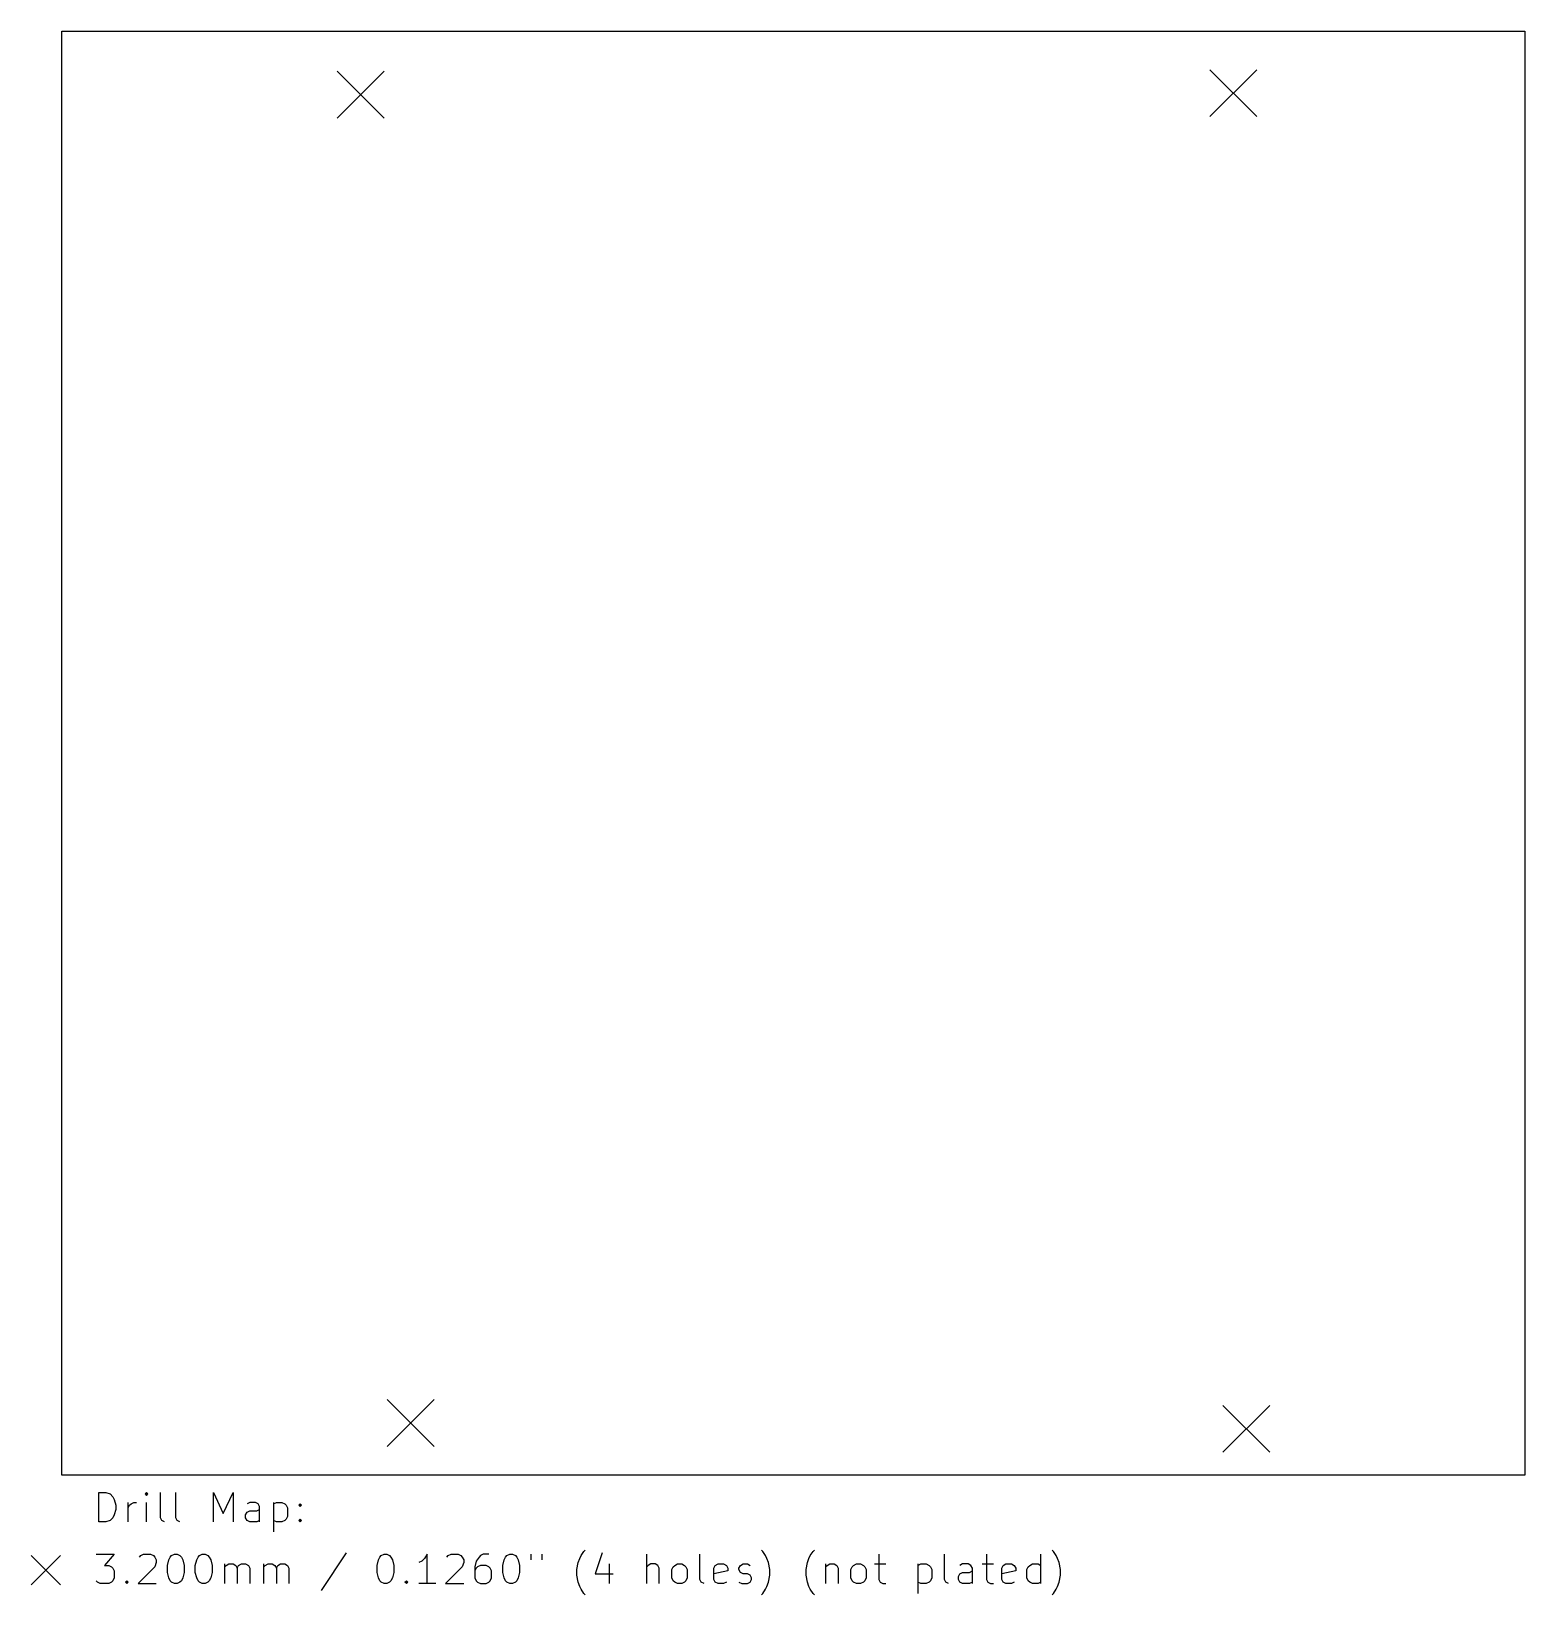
# Model space of a CAD drawing. Extents: x 123 to 225, y -166 to -59.
import ezdxf

# ---------------------------------------------------------------- set-up
doc = ezdxf.new("R2010")
doc.units = 0
doc.layers.add('BLACK', color=7, linetype='CONTINUOUS')

msp = doc.modelspace()

# ---------------------------------------------------------------- linework, layer by layer
at = {"layer": 'BLACK', "linetype": 'CONTINUOUS'}
for p, q in [((125.07, -59.2325), (224.765, -59.2325)), ((125.07, -157.6575), (125.07, -59.2325)), ((224.765, -59.2325), (224.765, -157.6575)), ((143.85, -61.95), (147.05, -65.15)), ((147.05, -61.95), (143.85, -65.15)), ((203.3, -61.85), (206.5, -65.05)), ((206.5, -61.85), (203.3, -65.05)), ((147.25, -152.5), (150.45, -155.7)), ((150.45, -152.5), (147.25, -155.7)), ((204.2, -152.9), (207.4, -156.1)), ((207.4, -152.9), (204.2, -156.1)), ((224.765, -157.6575), (125.07, -157.6575)), ((127.602768, -160.847338), (127.602768, -158.847338)), ((127.602768, -158.847338), (128.078958, -158.847338)), ((128.078958, -158.847338), (128.364673, -158.942576)), ((128.364673, -158.942576), (128.555149, -159.133052)), ((128.555149, -159.133052), (128.650387, -159.323528)), ((128.650387, -159.323528), (128.745625, -159.70448)), ((128.745625, -159.70448), (128.745625, -159.990195)), ((129.602768, -160.847338), (129.602768, -159.514004)), ((129.602768, -159.894957), (129.698006, -159.70448)), ((129.698006, -159.70448), (129.793244, -159.609242)), ((129.793244, -159.609242), (129.98372, -159.514004)), ((129.98372, -159.514004), (130.174197, -159.514004)), ((130.840863, -158.847338), (130.745625, -158.942576)), ((130.745625, -158.942576), (130.840863, -159.037814)), ((130.936101, -158.942576), (130.840863, -158.847338)), ((130.840863, -158.847338), (130.840863, -159.037814)), ((130.840863, -159.037814), (130.936101, -158.942576)), ((130.840863, -160.847338), (130.840863, -159.514004)), ((131.793244, -160.561623), (131.793244, -158.847338)), ((132.840863, -160.561623), (132.840863, -158.847338)), ((135.412292, -160.847338), (135.412292, -158.847338)), ((135.412292, -158.847338), (136.078959, -160.275909)), ((136.078959, -160.275909), (136.745625, -158.847338)), ((136.745625, -158.847338), (136.745625, -160.847338)), ((137.888482, -159.514004), (137.698006, -159.609242)), ((138.269435, -159.514004), (137.888482, -159.514004)), ((138.459911, -159.609242), (138.269435, -159.514004)), ((138.555149, -159.799719), (138.459911, -159.609242)), ((138.555149, -160.847338), (138.555149, -159.799719)), ((139.50753, -159.514004), (139.50753, -161.514004)), ((139.50753, -159.609242), (139.698006, -159.514004)), ((139.698006, -159.514004), (140.078959, -159.514004)), ((140.078959, -159.514004), (140.269435, -159.609242)), ((140.269435, -159.609242), (140.364673, -159.70448)), ((140.364673, -159.70448), (140.459911, -159.894957)), ((141.221816, -159.70448), (141.317054, -159.609242)), ((141.317054, -159.799719), (141.221816, -159.70448)), ((141.317054, -159.609242), (141.412292, -159.70448)), ((141.317054, -159.609242), (141.317054, -159.799719)), ((141.412292, -159.70448), (141.317054, -159.799719)), ((128.078958, -160.847338), (127.602768, -160.847338)), ((128.364673, -160.7521), (128.078958, -160.847338)), ((128.555149, -160.561623), (128.364673, -160.7521)), ((128.650387, -160.371147), (128.555149, -160.561623)), ((128.745625, -159.990195), (128.650387, -160.371147)), ((131.888482, -160.7521), (131.793244, -160.561623)), ((132.078958, -160.847338), (131.888482, -160.7521)), ((132.936101, -160.7521), (132.840863, -160.561623)), ((133.126577, -160.847338), (132.936101, -160.7521)), ((137.602768, -160.371147), (137.698006, -160.180671)), ((137.602768, -160.561623), (137.602768, -160.371147)), ((137.698006, -160.7521), (137.602768, -160.561623)), ((137.698006, -160.180671), (137.888482, -160.085433)), ((137.888482, -160.847338), (137.698006, -160.7521)), ((137.888482, -160.085433), (138.364673, -160.085433)), ((138.364673, -160.847338), (137.888482, -160.847338)), ((138.364673, -160.085433), (138.555149, -159.990195)), ((138.555149, -160.7521), (138.364673, -160.847338)), ((139.698006, -160.847338), (139.50753, -160.7521)), ((140.078959, -160.847338), (139.698006, -160.847338)), ((140.269435, -160.7521), (140.078959, -160.847338)), ((140.364673, -160.656861), (140.269435, -160.7521)), ((140.459911, -160.466385), (140.364673, -160.656861)), ((140.459911, -159.894957), (140.459911, -160.466385)), ((141.221816, -160.7521), (141.317054, -160.656861)), ((141.317054, -160.847338), (141.221816, -160.7521)), ((141.317054, -160.656861), (141.412292, -160.7521)), ((141.317054, -160.656861), (141.317054, -160.847338)), ((141.412292, -160.7521), (141.317054, -160.847338)), ((127.412292, -163.047338), (128.650387, -163.047338)), ((128.650387, -163.047338), (127.98372, -163.809242)), ((130.459911, -163.142576), (130.650387, -163.047338)), ((130.650387, -163.047338), (131.126578, -163.047338)), ((131.126578, -163.047338), (131.317054, -163.142576)), ((132.555149, -163.142576), (132.745625, -163.047338)), ((132.745625, -163.047338), (132.936102, -163.047338)), ((132.936102, -163.047338), (133.126578, -163.142576)), ((134.459911, -163.142576), (134.650387, -163.047338)), ((134.650387, -163.047338), (134.840864, -163.047338)), ((134.840864, -163.047338), (135.03134, -163.142576)), ((144.459912, -162.9521), (142.745627, -165.523528)), ((146.840865, -163.142576), (147.031341, -163.047338)), ((147.031341, -163.047338), (147.221818, -163.047338)), ((147.221818, -163.047338), (147.412294, -163.142576)), ((149.983722, -163.047338), (149.793246, -163.333052)), ((149.983722, -165.047338), (149.983722, -163.047338)), ((151.412294, -163.142576), (151.60277, -163.047338)), ((151.60277, -163.047338), (152.078961, -163.047338)), ((152.078961, -163.047338), (152.269437, -163.142576)), ((153.793246, -163.047338), (153.60277, -163.142576)), ((154.174199, -163.047338), (153.793246, -163.047338)), ((155.412294, -163.142576), (155.60277, -163.047338)), ((155.60277, -163.047338), (155.793247, -163.047338)), ((155.793247, -163.047338), (155.983723, -163.142576)), ((157.031342, -163.047338), (157.031342, -163.42829)), ((157.793247, -163.047338), (157.793247, -163.42829)), ((160.459914, -163.142576), (160.65039, -162.856861)), ((160.65039, -162.856861), (160.745629, -162.761623)), ((161.888485, -162.9521), (161.412295, -164.380671)), ((164.936105, -165.047338), (164.936105, -163.047338)), ((168.555153, -164.761623), (168.555153, -163.047338)), ((172.840868, -162.856861), (172.74563, -162.761623)), ((173.031344, -163.142576), (172.840868, -162.856861)), ((176.078963, -163.142576), (176.269439, -162.856861)), ((176.269439, -162.856861), (176.364678, -162.761623)), ((180.74563, -163.047338), (180.74563, -164.761623)), ((185.221821, -164.761623), (185.221821, -163.047338)), ((188.078964, -163.047338), (188.078964, -164.761623)), ((191.79325, -165.047338), (191.79325, -163.047338)), ((192.650393, -162.856861), (192.555155, -162.761623)), ((192.840869, -163.142576), (192.650393, -162.856861)), ((122.995, -163.1325), (124.995, -165.1325)), ((124.995, -163.1325), (122.995, -165.1325)), ((127.98372, -163.809242), (128.269435, -163.809242)), ((128.269435, -163.809242), (128.459911, -163.90448)), ((128.459911, -163.90448), (128.555149, -163.999719)), ((128.555149, -163.999719), (128.650387, -164.190195)), ((131.412292, -163.90448), (130.269435, -165.047338)), ((130.364673, -163.237814), (130.459911, -163.142576)), ((131.317054, -163.142576), (131.412292, -163.237814)), ((131.412292, -163.237814), (131.50753, -163.42829)), ((131.50753, -163.618766), (131.412292, -163.90448)), ((131.50753, -163.42829), (131.50753, -163.618766)), ((132.269435, -163.809242), (132.364673, -163.42829)), ((132.269435, -164.285433), (132.269435, -163.809242)), ((132.364673, -163.42829), (132.459911, -163.237814)), ((132.459911, -163.237814), (132.555149, -163.142576)), ((133.126578, -163.142576), (133.221816, -163.237814)), ((133.221816, -163.237814), (133.317054, -163.42829)), ((133.317054, -163.42829), (133.412292, -163.809242)), ((133.412292, -163.809242), (133.412292, -164.285433)), ((134.174197, -163.809242), (134.269435, -163.42829)), ((134.174197, -164.285433), (134.174197, -163.809242)), ((134.269435, -163.42829), (134.364673, -163.237814)), ((134.364673, -163.237814), (134.459911, -163.142576)), ((135.03134, -163.142576), (135.126578, -163.237814)), ((135.126578, -163.237814), (135.221816, -163.42829)), ((135.221816, -163.42829), (135.317054, -163.809242)), ((135.317054, -163.809242), (135.317054, -164.285433)), ((136.174197, -165.047338), (136.174197, -163.714004)), ((136.174197, -163.90448), (136.269435, -163.809242)), ((136.269435, -163.809242), (136.459911, -163.714004)), ((136.459911, -163.714004), (136.745626, -163.714004)), ((136.745626, -163.714004), (136.936102, -163.809242)), ((136.936102, -163.809242), (137.03134, -163.999719)), ((137.03134, -163.999719), (137.126578, -163.809242)), ((137.03134, -163.999719), (137.03134, -165.047338)), ((137.126578, -163.809242), (137.317054, -163.714004)), ((137.317054, -163.714004), (137.602768, -163.714004)), ((137.602768, -163.714004), (137.793245, -163.809242)), ((137.793245, -163.809242), (137.888483, -163.999719)), ((137.888483, -163.999719), (137.888483, -165.047338)), ((138.840864, -165.047338), (138.840864, -163.714004)), ((138.840864, -163.90448), (138.936102, -163.809242)), ((138.936102, -163.809242), (139.126578, -163.714004)), ((139.126578, -163.714004), (139.412293, -163.714004)), ((139.412293, -163.714004), (139.602769, -163.809242)), ((139.602769, -163.809242), (139.698007, -163.999719)), ((139.698007, -163.999719), (139.793245, -163.809242)), ((139.698007, -163.999719), (139.698007, -165.047338)), ((139.793245, -163.809242), (139.983721, -163.714004)), ((139.983721, -163.714004), (140.269435, -163.714004)), ((140.269435, -163.714004), (140.459912, -163.809242)), ((140.459912, -163.809242), (140.55515, -163.999719)), ((140.55515, -163.999719), (140.55515, -165.047338)), ((146.555151, -163.809242), (146.650389, -163.42829)), ((146.555151, -164.285433), (146.555151, -163.809242)), ((146.650389, -163.42829), (146.745627, -163.237814)), ((146.745627, -163.237814), (146.840865, -163.142576)), ((147.412294, -163.142576), (147.507532, -163.237814)), ((147.507532, -163.237814), (147.60277, -163.42829)), ((147.60277, -163.42829), (147.698008, -163.809242)), ((147.698008, -163.809242), (147.698008, -164.285433)), ((149.60277, -163.523528), (149.412294, -163.618766)), ((149.793246, -163.333052), (149.60277, -163.523528)), ((152.364675, -163.90448), (151.221818, -165.047338)), ((151.317056, -163.237814), (151.412294, -163.142576)), ((152.269437, -163.142576), (152.364675, -163.237814)), ((152.364675, -163.237814), (152.459913, -163.42829)), ((152.459913, -163.618766), (152.364675, -163.90448)), ((152.459913, -163.42829), (152.459913, -163.618766)), ((153.317056, -163.523528), (153.221818, -163.90448)), ((153.221818, -163.90448), (153.221818, -164.666385)), ((153.317056, -163.999719), (153.221818, -164.190195)), ((153.507532, -163.237814), (153.317056, -163.523528)), ((153.412294, -163.90448), (153.317056, -163.999719)), ((153.60277, -163.809242), (153.412294, -163.90448)), ((153.60277, -163.142576), (153.507532, -163.237814)), ((153.983723, -163.809242), (153.60277, -163.809242)), ((154.174199, -163.90448), (153.983723, -163.809242)), ((154.269437, -163.999719), (154.174199, -163.90448)), ((154.364675, -164.190195), (154.269437, -163.999719)), ((155.12658, -163.809242), (155.221818, -163.42829)), ((155.12658, -164.285433), (155.12658, -163.809242)), ((155.221818, -163.42829), (155.317056, -163.237814)), ((155.317056, -163.237814), (155.412294, -163.142576)), ((155.983723, -163.142576), (156.078961, -163.237814)), ((156.078961, -163.237814), (156.174199, -163.42829)), ((156.174199, -163.42829), (156.269437, -163.809242)), ((156.269437, -163.809242), (156.269437, -164.285433)), ((160.1742, -164.094957), (160.269438, -163.618766)), ((160.1742, -164.475909), (160.1742, -164.094957)), ((160.269438, -163.618766), (160.364676, -163.333052)), ((160.364676, -163.333052), (160.459914, -163.142576)), ((162.364676, -163.714004), (162.364676, -165.047338)), ((165.031343, -163.809242), (164.936105, -163.90448)), ((165.221819, -163.714004), (165.031343, -163.809242)), ((165.507534, -163.714004), (165.221819, -163.714004)), ((165.69801, -163.809242), (165.507534, -163.714004)), ((165.793248, -163.999719), (165.69801, -163.809242)), ((165.793248, -165.047338), (165.793248, -163.999719)), ((166.650391, -164.094957), (166.745629, -163.90448)), ((166.650391, -164.666385), (166.650391, -164.094957)), ((166.745629, -163.90448), (166.840867, -163.809242)), ((166.840867, -163.809242), (167.031343, -163.714004)), ((167.031343, -163.714004), (167.317058, -163.714004)), ((167.317058, -163.714004), (167.507534, -163.809242)), ((167.507534, -163.809242), (167.602772, -163.90448)), ((167.602772, -163.90448), (167.69801, -164.094957)), ((167.69801, -164.094957), (167.69801, -164.666385)), ((169.507534, -163.999719), (169.602772, -163.809242)), ((169.507534, -164.761623), (169.507534, -163.999719)), ((169.602772, -163.809242), (169.793248, -163.714004)), ((169.793248, -163.714004), (170.174201, -163.714004)), ((170.174201, -163.714004), (170.364677, -163.809242)), ((170.364677, -163.809242), (170.459915, -163.999719)), ((170.459915, -163.999719), (170.459915, -164.190195)), ((171.22182, -163.999719), (171.317058, -163.809242)), ((171.22182, -164.094957), (171.22182, -163.999719)), ((171.317058, -164.285433), (171.22182, -164.094957)), ((171.317058, -163.809242), (171.507534, -163.714004)), ((171.507534, -163.714004), (171.793248, -163.714004)), ((171.793248, -163.714004), (171.983725, -163.809242)), ((173.126582, -163.333052), (173.031344, -163.142576)), ((173.22182, -163.618766), (173.126582, -163.333052)), ((173.317058, -164.094957), (173.22182, -163.618766)), ((173.317058, -164.475909), (173.317058, -164.094957)), ((175.793249, -164.094957), (175.888487, -163.618766)), ((175.793249, -164.475909), (175.793249, -164.094957)), ((175.888487, -163.618766), (175.983725, -163.333052)), ((175.983725, -163.333052), (176.078963, -163.142576)), ((177.126582, -163.714004), (177.126582, -165.047338)), ((177.126582, -163.90448), (177.22182, -163.809242)), ((177.22182, -163.809242), (177.412296, -163.714004)), ((177.412296, -163.714004), (177.698011, -163.714004)), ((177.698011, -163.714004), (177.888487, -163.809242)), ((177.888487, -163.809242), (177.983725, -163.999719)), ((177.983725, -163.999719), (177.983725, -165.047338)), ((178.840868, -164.094957), (178.936106, -163.90448)), ((178.840868, -164.666385), (178.840868, -164.094957)), ((178.936106, -163.90448), (179.031344, -163.809242)), ((179.031344, -163.809242), (179.22182, -163.714004)), ((179.22182, -163.714004), (179.507535, -163.714004)), ((179.507535, -163.714004), (179.698011, -163.809242)), ((179.698011, -163.809242), (179.793249, -163.90448)), ((179.793249, -163.90448), (179.888487, -164.094957)), ((179.888487, -164.094957), (179.888487, -164.666385)), ((180.459916, -163.714004), (181.22182, -163.714004)), ((183.412297, -163.714004), (183.412297, -165.714004)), ((183.412297, -163.809242), (183.602773, -163.714004)), ((183.602773, -163.714004), (183.983726, -163.714004)), ((183.983726, -163.714004), (184.174202, -163.809242)), ((184.174202, -163.809242), (184.26944, -163.90448)), ((184.26944, -163.90448), (184.364678, -164.094957)), ((184.364678, -164.094957), (184.364678, -164.666385)), ((186.459916, -163.714004), (186.26944, -163.809242)), ((186.840869, -163.714004), (186.459916, -163.714004)), ((187.031345, -163.809242), (186.840869, -163.714004)), ((187.126583, -163.999719), (187.031345, -163.809242)), ((187.126583, -165.047338), (187.126583, -163.999719)), ((187.79325, -163.714004), (188.555154, -163.714004)), ((189.126583, -163.999719), (189.221821, -163.809242)), ((189.126583, -164.761623), (189.126583, -163.999719)), ((189.221821, -163.809242), (189.412297, -163.714004)), ((189.412297, -163.714004), (189.79325, -163.714004)), ((189.79325, -163.714004), (189.983726, -163.809242)), ((189.983726, -163.809242), (190.078964, -163.999719)), ((190.078964, -163.999719), (190.078964, -164.190195)), ((190.840869, -164.094957), (190.936107, -163.90448)), ((190.840869, -164.666385), (190.840869, -164.094957)), ((190.936107, -163.90448), (191.031345, -163.809242)), ((191.031345, -163.809242), (191.221821, -163.714004)), ((191.221821, -163.714004), (191.602774, -163.714004)), ((191.602774, -163.714004), (191.79325, -163.809242)), ((192.936107, -163.333052), (192.840869, -163.142576)), ((193.031345, -163.618766), (192.936107, -163.333052)), ((193.126583, -164.094957), (193.031345, -163.618766)), ((193.126583, -164.475909), (193.126583, -164.094957)), ((127.50753, -164.9521), (127.412292, -164.856861)), ((127.698006, -165.047338), (127.50753, -164.9521)), ((128.269435, -165.047338), (127.698006, -165.047338)), ((128.459911, -164.9521), (128.269435, -165.047338)), ((128.555149, -164.856861), (128.459911, -164.9521)), ((128.650387, -164.666385), (128.555149, -164.856861)), ((128.650387, -164.190195), (128.650387, -164.666385)), ((129.412292, -164.9521), (129.50753, -164.856861)), ((129.50753, -165.047338), (129.412292, -164.9521)), ((129.50753, -164.856861), (129.602768, -164.9521)), ((129.50753, -164.856861), (129.50753, -165.047338)), ((129.602768, -164.9521), (129.50753, -165.047338)), ((130.269435, -165.047338), (131.50753, -165.047338)), ((132.364673, -164.666385), (132.269435, -164.285433)), ((132.459911, -164.856861), (132.364673, -164.666385)), ((132.555149, -164.9521), (132.459911, -164.856861)), ((132.745625, -165.047338), (132.555149, -164.9521)), ((132.936102, -165.047338), (132.745625, -165.047338)), ((133.126578, -164.9521), (132.936102, -165.047338)), ((133.221816, -164.856861), (133.126578, -164.9521)), ((133.317054, -164.666385), (133.221816, -164.856861)), ((133.412292, -164.285433), (133.317054, -164.666385)), ((134.269435, -164.666385), (134.174197, -164.285433)), ((134.364673, -164.856861), (134.269435, -164.666385)), ((134.459911, -164.9521), (134.364673, -164.856861)), ((134.650387, -165.047338), (134.459911, -164.9521)), ((134.840864, -165.047338), (134.650387, -165.047338)), ((135.03134, -164.9521), (134.840864, -165.047338)), ((135.126578, -164.856861), (135.03134, -164.9521)), ((135.221816, -164.666385), (135.126578, -164.856861)), ((135.317054, -164.285433), (135.221816, -164.666385)), ((146.650389, -164.666385), (146.555151, -164.285433)), ((146.745627, -164.856861), (146.650389, -164.666385)), ((146.840865, -164.9521), (146.745627, -164.856861)), ((147.031341, -165.047338), (146.840865, -164.9521)), ((147.221818, -165.047338), (147.031341, -165.047338)), ((147.412294, -164.9521), (147.221818, -165.047338)), ((147.507532, -164.856861), (147.412294, -164.9521)), ((147.60277, -164.666385), (147.507532, -164.856861)), ((147.698008, -164.285433), (147.60277, -164.666385)), ((148.459913, -164.9521), (148.555151, -164.856861)), ((148.555151, -165.047338), (148.459913, -164.9521)), ((148.555151, -164.856861), (148.650389, -164.9521)), ((148.555151, -164.856861), (148.555151, -165.047338)), ((148.650389, -164.9521), (148.555151, -165.047338)), ((150.555151, -165.047338), (149.412294, -165.047338)), ((151.221818, -165.047338), (152.459913, -165.047338)), ((153.221818, -164.666385), (153.317056, -164.856861)), ((153.317056, -164.856861), (153.412294, -164.9521)), ((153.412294, -164.9521), (153.60277, -165.047338)), ((153.60277, -165.047338), (153.983723, -165.047338)), ((153.983723, -165.047338), (154.174199, -164.9521)), ((154.174199, -164.9521), (154.269437, -164.856861)), ((154.269437, -164.856861), (154.364675, -164.666385)), ((154.364675, -164.666385), (154.364675, -164.190195)), ((155.221818, -164.666385), (155.12658, -164.285433)), ((155.317056, -164.856861), (155.221818, -164.666385)), ((155.412294, -164.9521), (155.317056, -164.856861)), ((155.60277, -165.047338), (155.412294, -164.9521)), ((155.793247, -165.047338), (155.60277, -165.047338)), ((155.983723, -164.9521), (155.793247, -165.047338)), ((156.078961, -164.856861), (155.983723, -164.9521)), ((156.174199, -164.666385), (156.078961, -164.856861)), ((156.269437, -164.285433), (156.174199, -164.666385)), ((160.269438, -164.9521), (160.1742, -164.475909)), ((160.364676, -165.237814), (160.269438, -164.9521)), ((161.412295, -164.380671), (162.65039, -164.380671)), ((166.745629, -164.856861), (166.650391, -164.666385)), ((166.840867, -164.9521), (166.745629, -164.856861)), ((167.031343, -165.047338), (166.840867, -164.9521)), ((167.317058, -165.047338), (167.031343, -165.047338)), ((167.507534, -164.9521), (167.317058, -165.047338)), ((167.602772, -164.856861), (167.507534, -164.9521)), ((167.69801, -164.666385), (167.602772, -164.856861)), ((168.650391, -164.9521), (168.555153, -164.761623)), ((168.840867, -165.047338), (168.650391, -164.9521)), ((170.459915, -164.190195), (169.507534, -164.380671)), ((169.602772, -164.9521), (169.507534, -164.761623)), ((169.793248, -165.047338), (169.602772, -164.9521)), ((170.174201, -165.047338), (169.793248, -165.047338)), ((170.364677, -164.9521), (170.174201, -165.047338)), ((171.22182, -164.9521), (171.412296, -165.047338)), ((171.507534, -164.380671), (171.317058, -164.285433)), ((171.412296, -165.047338), (171.793248, -165.047338)), ((171.793248, -164.380671), (171.507534, -164.380671)), ((171.983725, -164.475909), (171.793248, -164.380671)), ((171.793248, -165.047338), (171.983725, -164.9521)), ((172.078963, -164.666385), (171.983725, -164.475909)), ((171.983725, -164.9521), (172.078963, -164.761623)), ((172.078963, -164.761623), (172.078963, -164.666385)), ((173.126582, -165.237814), (173.22182, -164.9521)), ((173.22182, -164.9521), (173.317058, -164.475909)), ((175.888487, -164.9521), (175.793249, -164.475909)), ((175.983725, -165.237814), (175.888487, -164.9521)), ((178.936106, -164.856861), (178.840868, -164.666385)), ((179.031344, -164.9521), (178.936106, -164.856861)), ((179.22182, -165.047338), (179.031344, -164.9521)), ((179.507535, -165.047338), (179.22182, -165.047338)), ((179.698011, -164.9521), (179.507535, -165.047338)), ((179.793249, -164.856861), (179.698011, -164.9521)), ((179.888487, -164.666385), (179.793249, -164.856861)), ((180.74563, -164.761623), (180.840868, -164.9521)), ((180.840868, -164.9521), (181.031344, -165.047338)), ((181.031344, -165.047338), (181.22182, -165.047338)), ((183.602773, -165.047338), (183.412297, -164.9521)), ((183.983726, -165.047338), (183.602773, -165.047338)), ((184.174202, -164.9521), (183.983726, -165.047338)), ((184.26944, -164.856861), (184.174202, -164.9521)), ((184.364678, -164.666385), (184.26944, -164.856861)), ((185.317059, -164.9521), (185.221821, -164.761623)), ((185.507535, -165.047338), (185.317059, -164.9521)), ((186.174202, -164.571147), (186.26944, -164.380671)), ((186.174202, -164.761623), (186.174202, -164.571147)), ((186.26944, -164.9521), (186.174202, -164.761623)), ((186.26944, -164.380671), (186.459916, -164.285433)), ((186.459916, -165.047338), (186.26944, -164.9521)), ((186.459916, -164.285433), (186.936107, -164.285433)), ((186.936107, -165.047338), (186.459916, -165.047338)), ((186.936107, -164.285433), (187.126583, -164.190195)), ((187.126583, -164.9521), (186.936107, -165.047338)), ((188.078964, -164.761623), (188.174202, -164.9521)), ((188.174202, -164.9521), (188.364678, -165.047338)), ((188.364678, -165.047338), (188.555154, -165.047338)), ((190.078964, -164.190195), (189.126583, -164.380671)), ((189.221821, -164.9521), (189.126583, -164.761623)), ((189.412297, -165.047338), (189.221821, -164.9521)), ((189.79325, -165.047338), (189.412297, -165.047338)), ((189.983726, -164.9521), (189.79325, -165.047338)), ((190.936107, -164.856861), (190.840869, -164.666385)), ((191.031345, -164.9521), (190.936107, -164.856861)), ((191.221821, -165.047338), (191.031345, -164.9521)), ((191.602774, -165.047338), (191.221821, -165.047338)), ((191.79325, -164.9521), (191.602774, -165.047338)), ((192.936107, -165.237814), (193.031345, -164.9521)), ((193.031345, -164.9521), (193.126583, -164.475909)), ((160.459914, -165.42829), (160.364676, -165.237814)), ((160.65039, -165.714004), (160.459914, -165.42829)), ((160.745629, -165.809242), (160.65039, -165.714004)), ((172.74563, -165.809242), (172.840868, -165.714004)), ((172.840868, -165.714004), (173.031344, -165.42829)), ((173.031344, -165.42829), (173.126582, -165.237814)), ((176.078963, -165.42829), (175.983725, -165.237814)), ((176.269439, -165.714004), (176.078963, -165.42829)), ((176.364678, -165.809242), (176.269439, -165.714004)), ((192.555155, -165.809242), (192.650393, -165.714004)), ((192.650393, -165.714004), (192.840869, -165.42829)), ((192.840869, -165.42829), (192.936107, -165.237814))]:
    msp.add_line(p, q, dxfattribs=at)

doc.saveas('drawing.dxf')
